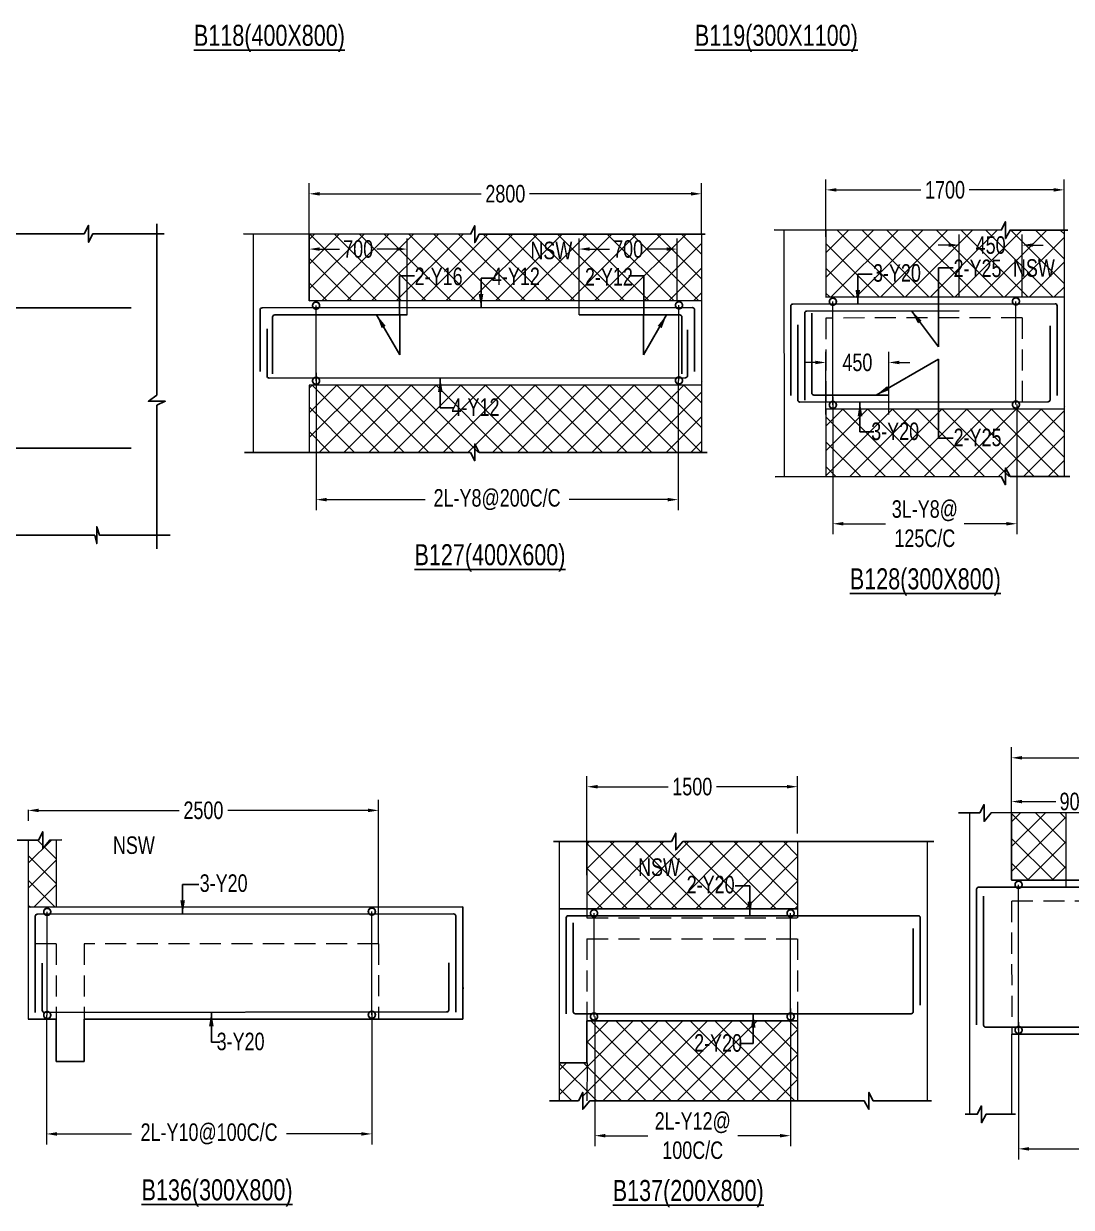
# Model space of a CAD drawing. Header units: millimetres. Extents: x -9667 to 132562, y -132456 to -91255.
# Drawn here: x 92890 to 100364, y -112804 to -104360 of the extents above; entities that cross this region are included whole.
import ezdxf

# ---------------------------------------------------------------- set-up
doc = ezdxf.new("R2010")
doc.units = ezdxf.units.MM
doc.header["$LTSCALE"] = 100
doc.header["$MEASUREMENT"] = 0
doc.linetypes.add('CONTINU', pattern=[0])
doc.linetypes.add('HIDDEN', pattern=[0.375, 0.25, -0.125])
doc.layers.get('Defpoints').update_dxf_attribs({"color": 1, "lineweight": 0})
for name, color, linetype in [('-S-BMNO', 1, 'Continuous'), ('-S-MISC', 8, 'Continuous'), ('-STR-BEAM', 7, 'CONTINU'), ('-STR-REINF', 3, 'Continuous')]:
    doc.layers.add(name, color=color, linetype=linetype)
for name, color, linetype, lineweight in [('-S-STIRRUPS DIM', 6, 'Continuous', 9), ('-S-STIRUP', 11, 'Continuous', 9), ('-S-TEXT', 6, 'Continuous', 0), ('-STR-COLUMN', 5, 'HIDDEN', 13), ('S-COL HATCH', 9, 'Continuous', 0), ('SLAB LINE', 254, 'HIDDEN', 20)]:
    doc.layers.add(name, color=color, linetype=linetype, lineweight=lineweight)
doc.styles.add('BEAM-LS', font='romans.shx', dxfattribs={"width": 0.8})
doc.styles.add('SOBHA', font='swisscl.ttf', dxfattribs={"width": 0.9})
doc.styles.add('sobha.sed', font='swisscl.ttf')
doc.dimstyles.new('S-50', dxfattribs={"dimscale": 50, "dimtxt": 2.5, "dimasz": 2, "dimexe": 0.5, "dimexo": 0.25, "dimgap": 0.25, "dimtad": 0, "dimdec": 0, "dimrnd": 0.0005, "dimzin": 0, "dimdsep": 46, "dimtxsty": 'sobha.sed', "dimblk": 'OBLIQUE', "dimcen": 0.09, "dimclrd": 8, "dimclre": 8, "dimclrt": 6, "dimadec": 0, "dimazin": 0, "dimtfac": 1, "dimtdec": 0, "dimtofl": 0, "dimtmove": 2, "dimatfit": 3, "dimfxl": 0.18, "dimtolj": 1, "dimtzin": 0, "dimlwd": -1, "dimlwe": -1, "dimarcsym": 0})
doc.dimstyles.new('S-DIM50', dxfattribs={"dimscale": 50, "dimtxt": 2.5, "dimasz": 1.5, "dimexe": 1.5, "dimexo": 1, "dimgap": 0.5, "dimtad": 0, "dimdec": 0, "dimzin": 0, "dimdsep": 46, "dimtxsty": 'SOBHA', "dimcen": 0.09, "dimclrd": 256, "dimclre": 256, "dimclrt": 6, "dimadec": 5, "dimazin": 0, "dimtfac": 1, "dimtdec": 0, "dimtofl": 0, "dimtmove": 0, "dimatfit": 3, "dimfxl": 0.18, "dimtolj": 1, "dimtzin": 0, "dimlwd": -1, "dimlwe": -1, "dimarcsym": 0})
doc.dimstyles.new('STIRUP', dxfattribs={"dimscale": 50, "dimtxt": 2.5, "dimasz": 2.2, "dimexe": 0, "dimexo": 0, "dimgap": 0.5, "dimtad": 0, "dimdec": 0, "dimzin": 0, "dimdsep": 46, "dimtxsty": 'BEAM-LS', "dimblk": 'DOTSMALL', "dimcen": 0.09, "dimclrd": 256, "dimclre": 256, "dimclrt": 256, "dimadec": 5, "dimazin": 0, "dimtfac": 1, "dimtdec": 0, "dimtofl": 0, "dimtmove": 0, "dimatfit": 3, "dimldrblk": 'DOTSMALL', "dimfxl": 0, "dimfxlon": 1, "dimtolj": 1, "dimtzin": 0, "dimlwd": -1, "dimlwe": -1, "dimarcsym": 0})
pattern_1 = [(45, (390714.09, 123841.92), (-88.388348, 88.388348), []), (135, (390714.09, 123841.92), (-88.388348, -88.388348), [])]

# ---------------------------------------------------------------- blocks, each defined once
blk = doc.blocks.new('*D465')
at = {"layer": '-S-STIRRUPS DIM', "color": 251, "transparency": 16777216}
for p, q in [((93051.4, -111432.8), (93051.4, -112355.5)), ((95373.6, -111419), (95373.6, -112355.5)), ((93126.4, -112280.5), (93659.3, -112280.5)), ((95298.6, -112280.5), (94765.7, -112280.5))]:
    blk.add_line(p, q, dxfattribs=at)
for points in [[(93126.4, -112268), (93126.4, -112293), (93051.4, -112280.5)], [(95298.6, -112268), (95298.6, -112293), (95373.6, -112280.5)]]:
    blk.add_solid(points, dxfattribs=at)
at = {"layer": 'Defpoints', "color": 0, "transparency": 16777216}
for p in [(93051.4, -111432.8, 178586.6), (95373.6, -111419, 0), (95373.6, -112280.5)]:
    blk.add_point(p, dxfattribs=at)
at = {"layer": '-S-STIRRUPS DIM', "color": 6, "transparency": 16777216, "insert": (94212.5, -112280.5), "char_height": 125, "attachment_point": 5, "style": 'sobha.sed'}
blk.add_mtext('\\A1;2L-Y10@100C/C', dxfattribs=at)
blk = doc.blocks.new('*D468')
at = {"layer": '-S-STIRRUPS DIM', "color": 251, "transparency": 16777216}
for p, q in [((95422, -110923.4), (95422, -109897.6)), ((92922.1, -109968.4), (92922.1, -110047.6)), ((92997.1, -109972.6), (93998.7, -109972.6)), ((95347, -109972.6), (94345.3, -109972.6))]:
    blk.add_line(p, q, dxfattribs=at)
for points in [[(92997.1, -109960.1), (92997.1, -109985.1), (92922.1, -109972.6)], [(95347, -109960.1), (95347, -109985.1), (95422, -109972.6)]]:
    blk.add_solid(points, dxfattribs=at)
at = {"layer": 'Defpoints', "color": 0, "transparency": 16777216}
for p in [(92922.1, -109968.4, 0), (95422, -109972.6), (95422, -110923.4, 0)]:
    blk.add_point(p, dxfattribs=at)
at = {"layer": '-S-STIRRUPS DIM', "color": 6, "transparency": 16777216, "insert": (94172, -109972.6), "char_height": 125, "attachment_point": 5, "style": 'sobha.sed'}
blk.add_mtext('\\A1;2500', dxfattribs=at)
blk = doc.blocks.new('_Oblique')
at = {"color": 0, "linetype": 'ByBlock', "lineweight": -2}
blk.add_line((-0.5, -0.5), (0.5, 0.5), dxfattribs=at)
blk = doc.blocks.new('_DotSmall')
at = {"color": 0, "linetype": 'ByBlock', "const_width": 0.5}
blk.add_lwpolyline([(-0.0625, 0, 1), (0.0625, 0, 1)], format="xyb", close=True, dxfattribs=at)
blk = doc.blocks.new('*D466')
at = {"layer": '-S-STIRUP', "ltscale": 100, "transparency": 16777216}
blk.add_line((93057.7, -111432.8), (93057.7, -110696.1), dxfattribs=at)
at = {"layer": 'Defpoints', "color": 0, "linetype": 'CONTINU', "ltscale": 100, "transparency": 16777216}
for p in [(93057.7, -110696.1), (93057.7, -110696.1), (93057.7, -111432.8)]:
    blk.add_point(p, dxfattribs=at)
at = {"layer": '-S-STIRUP', "linetype": 'CONTINU', "ltscale": 100, "transparency": 16777216, "xscale": 100, "yscale": 100, "zscale": 100}
for p, rotation in [((93057.7, -110696.1), 90), ((93057.7, -111432.8), 270)]:
    blk.add_blockref('_DotSmall', p, dxfattribs=dict(at, rotation=rotation))
blk = doc.blocks.new('*D467')
at = {"layer": '-S-STIRUP', "ltscale": 100, "transparency": 16777216}
blk.add_line((95373.6, -111430.7), (95373.6, -110694), dxfattribs=at)
at = {"layer": 'Defpoints', "color": 0, "linetype": 'CONTINU', "ltscale": 100, "transparency": 16777216}
for p in [(95373.6, -110694), (95373.6, -110694), (95373.6, -111430.7)]:
    blk.add_point(p, dxfattribs=at)
at = {"layer": '-S-STIRUP', "linetype": 'CONTINU', "ltscale": 100, "transparency": 16777216, "xscale": 100, "yscale": 100, "zscale": 100}
for p, rotation in [((95373.6, -110694), 90), ((95373.6, -111430.7), 270)]:
    blk.add_blockref('_DotSmall', p, dxfattribs=dict(at, rotation=rotation))
blk = doc.blocks.new('*D469')
at = {"layer": '-S-STIRRUPS DIM', "color": 251, "transparency": 16777216}
for p, q in [((96908.6, -110434.1), (96908.6, -109728.5)), ((98411, -110136.6), (98411, -109728.5)), ((96983.6, -109803.5), (97487.9, -109803.5)), ((98336, -109803.5), (97831.7, -109803.5))]:
    blk.add_line(p, q, dxfattribs=at)
for points in [[(96983.6, -109791), (96983.6, -109816), (96908.6, -109803.5)], [(98336, -109791), (98336, -109816), (98411, -109803.5)]]:
    blk.add_solid(points, dxfattribs=at)
at = {"layer": 'Defpoints', "color": 0, "transparency": 16777216}
for p in [(96908.6, -109803.5), (98411, -110136.6, 0), (96908.6, -110434.1, 0)]:
    blk.add_point(p, dxfattribs=at)
at = {"layer": '-S-STIRRUPS DIM', "color": 6, "transparency": 16777216, "insert": (97659.8, -109803.5), "char_height": 125, "attachment_point": 5, "style": 'sobha.sed'}
blk.add_mtext('\\A1;1500', dxfattribs=at)
blk = doc.blocks.new('*D470')
at = {"layer": '-S-STIRRUPS DIM', "color": 251, "transparency": 16777216}
for p, q in [((96964.9, -111443.3), (96964.9, -112368.1)), ((98361.2, -111386.4), (98361.2, -112368.1)), ((97039.9, -112293.1), (97342.4, -112293.1)), ((98286.2, -112293.1), (97983.6, -112293.1))]:
    blk.add_line(p, q, dxfattribs=at)
for points in [[(97039.9, -112280.6), (97039.9, -112305.6), (96964.9, -112293.1)], [(98286.2, -112280.6), (98286.2, -112305.6), (98361.2, -112293.1)]]:
    blk.add_solid(points, dxfattribs=at)
at = {"layer": 'Defpoints', "color": 0, "transparency": 16777216}
for p in [(96964.9, -111443.3, 0), (98361.2, -111386.4, 178586.6), (96964.9, -112293.1)]:
    blk.add_point(p, dxfattribs=at)
at = {"layer": '-S-STIRRUPS DIM', "color": 6, "transparency": 16777216, "insert": (97663, -112293.1), "char_height": 125, "attachment_point": 5, "style": 'sobha.sed'}
blk.add_mtext('\\A1;2L-Y12@\\P100C/C', dxfattribs=at)
blk = doc.blocks.new('*D471')
at = {"layer": '-S-STIRUP', "ltscale": 100, "transparency": 16777216}
blk.add_line((98361.2, -111443.3), (98361.2, -110706.6), dxfattribs=at)
at = {"layer": 'Defpoints', "color": 0, "linetype": 'CONTINU', "ltscale": 100, "transparency": 16777216}
for p in [(98361.2, -110706.6), (98361.2, -110706.6), (98361.2, -111443.3)]:
    blk.add_point(p, dxfattribs=at)
at = {"layer": '-S-STIRUP', "linetype": 'CONTINU', "ltscale": 100, "transparency": 16777216, "xscale": 100, "yscale": 100, "zscale": 100}
for p, rotation in [((98361.2, -110706.6), 90), ((98361.2, -111443.3), 270)]:
    blk.add_blockref('_DotSmall', p, dxfattribs=dict(at, rotation=rotation))
blk = doc.blocks.new('*D472')
at = {"layer": '-S-STIRUP', "ltscale": 100, "transparency": 16777216}
blk.add_line((96958.6, -111443.3), (96958.6, -110706.6), dxfattribs=at)
at = {"layer": 'Defpoints', "color": 0, "linetype": 'CONTINU', "ltscale": 100, "transparency": 16777216}
for p in [(96958.6, -110706.6), (96958.6, -110706.6), (96958.6, -111443.3)]:
    blk.add_point(p, dxfattribs=at)
at = {"layer": '-S-STIRUP', "linetype": 'CONTINU', "ltscale": 100, "transparency": 16777216, "xscale": 100, "yscale": 100, "zscale": 100}
for p, rotation in [((96958.6, -110706.6), 90), ((96958.6, -111443.3), 270)]:
    blk.add_blockref('_DotSmall', p, dxfattribs=dict(at, rotation=rotation))
blk = doc.blocks.new('*D473')
at = {"layer": '-S-STIRRUPS DIM', "color": 251, "transparency": 16777216}
for p, q in [((99987.8, -111482.4), (99987.8, -112462)), ((103189.6, -111525.5), (103189.6, -112462)), ((100062.8, -112387), (101035.6, -112387)), ((103114.6, -112387), (102141.9, -112387))]:
    blk.add_line(p, q, dxfattribs=at)
for points in [[(100062.8, -112374.5), (100062.8, -112399.5), (99987.8, -112387)], [(103114.6, -112374.5), (103114.6, -112399.5), (103189.6, -112387)]]:
    blk.add_solid(points, dxfattribs=at)
at = {"layer": 'Defpoints', "color": 0, "transparency": 16777216}
for p in [(99987.8, -111482.4, 178586.6), (103189.6, -111525.5, 0), (103189.6, -112387)]:
    blk.add_point(p, dxfattribs=at)
at = {"layer": '-S-STIRRUPS DIM', "color": 6, "transparency": 16777216, "insert": (101588.7, -112387), "char_height": 125, "attachment_point": 5, "style": 'sobha.sed'}
blk.add_mtext('\\A1;2L-Y12@100C/C', dxfattribs=at)
blk = doc.blocks.new('*D476')
at = {"layer": '-S-STIRRUPS DIM', "color": 251, "transparency": 16777216}
for p, q in [((99938, -109932.6), (99938, -109522.4)), ((100013, -109597.4), (101415.4, -109597.4)), ((103164.6, -109597.4), (101762.2, -109597.4)), ((103239.6, -109841), (103239.6, -109522.4))]:
    blk.add_line(p, q, dxfattribs=at)
for points in [[(100013, -109584.9), (100013, -109609.9), (99938, -109597.4)], [(103164.6, -109584.9), (103164.6, -109609.9), (103239.6, -109597.4)]]:
    blk.add_solid(points, dxfattribs=at)
at = {"layer": 'Defpoints', "color": 0, "transparency": 16777216}
for p in [(103239.6, -109597.4), (103239.6, -109841, 0), (99938, -109932.6, 0)]:
    blk.add_point(p, dxfattribs=at)
at = {"layer": '-S-STIRRUPS DIM', "color": 6, "transparency": 16777216, "insert": (101588.8, -109597.4), "char_height": 125, "attachment_point": 5, "style": 'sobha.sed'}
blk.add_mtext('\\A1;3300', dxfattribs=at)
blk = doc.blocks.new('*D474')
at = {"layer": '-S-STIRUP', "ltscale": 100, "transparency": 16777216}
blk.add_line((99987.8, -111539.3), (99987.8, -110502.6), dxfattribs=at)
at = {"layer": 'Defpoints', "color": 0, "linetype": 'CONTINU', "ltscale": 100, "transparency": 16777216}
for p in [(99987.8, -110502.6), (99987.8, -110502.6), (99987.8, -111539.3)]:
    blk.add_point(p, dxfattribs=at)
at = {"layer": '-S-STIRUP', "linetype": 'CONTINU', "ltscale": 100, "transparency": 16777216, "xscale": 100, "yscale": 100, "zscale": 100}
for p, rotation in [((99987.8, -110502.6), 90), ((99987.8, -111539.3), 270)]:
    blk.add_blockref('_DotSmall', p, dxfattribs=dict(at, rotation=rotation))
blk = doc.blocks.new('*D653')
at = {"layer": '-S-STIRRUPS DIM', "color": 251, "transparency": 16777216}
for p, q in [((98662.8, -107023.1), (98662.8, -108002.7)), ((99975.2, -107077.9), (99975.2, -108002.7)), ((98737.8, -107927.7), (99037.4, -107927.7)), ((99900.2, -107927.7), (99600.6, -107927.7))]:
    blk.add_line(p, q, dxfattribs=at)
for points in [[(98737.8, -107915.2), (98737.8, -107940.2), (98662.8, -107927.7)], [(99900.2, -107915.2), (99900.2, -107940.2), (99975.2, -107927.7)]]:
    blk.add_solid(points, dxfattribs=at)
at = {"layer": 'Defpoints', "color": 0, "transparency": 16777216}
for p in [(98662.8, -107023.1, 178586.6), (99975.2, -107077.9, 0), (99975.2, -107927.7)]:
    blk.add_point(p, dxfattribs=at)
at = {"layer": '-S-STIRRUPS DIM', "color": 6, "transparency": 16777216, "insert": (99319, -107927.7), "char_height": 125, "attachment_point": 5, "style": 'sobha.sed'}
blk.add_mtext('\\A1;3L-Y8@\\P125C/C', dxfattribs=at)
blk = doc.blocks.new('*D656')
at = {"layer": '-S-STIRRUPS DIM', "color": 251, "transparency": 16777216}
for p, q in [((98613, -105881.3), (98613, -105471.1)), ((100313, -105833), (100313, -105471.1)), ((98688, -105546.1), (99291.1, -105546.1)), ((100238, -105546.1), (99634.9, -105546.1))]:
    blk.add_line(p, q, dxfattribs=at)
for points in [[(98688, -105533.6), (98688, -105558.6), (98613, -105546.1)], [(100238, -105533.6), (100238, -105558.6), (100313, -105546.1)]]:
    blk.add_solid(points, dxfattribs=at)
at = {"layer": 'Defpoints', "color": 0, "transparency": 16777216}
for p in [(100313, -105546.1), (98613, -105881.3, 0), (100313, -105833, 0)]:
    blk.add_point(p, dxfattribs=at)
at = {"layer": '-S-STIRRUPS DIM', "color": 6, "transparency": 16777216, "insert": (99463, -105546.1), "char_height": 125, "attachment_point": 5, "style": 'sobha.sed'}
blk.add_mtext('\\A1;1700', dxfattribs=at)
blk = doc.blocks.new('*D654')
at = {"layer": '-S-STIRUP', "ltscale": 100, "transparency": 16777216}
blk.add_line((98662.8, -107080), (98662.8, -106343.3), dxfattribs=at)
at = {"layer": 'Defpoints', "color": 0, "linetype": 'CONTINU', "ltscale": 100, "transparency": 16777216}
for p in [(98662.8, -106343.3), (98662.8, -106343.3), (98662.8, -107080)]:
    blk.add_point(p, dxfattribs=at)
at = {"layer": '-S-STIRUP', "linetype": 'CONTINU', "ltscale": 100, "transparency": 16777216, "xscale": 100, "yscale": 100, "zscale": 100}
for p, rotation in [((98662.8, -106343.3), 90), ((98662.8, -107080), 270)]:
    blk.add_blockref('_DotSmall', p, dxfattribs=dict(at, rotation=rotation))
blk = doc.blocks.new('*D655')
at = {"layer": '-S-STIRUP', "ltscale": 100, "transparency": 16777216}
blk.add_line((99968.9, -107077.9), (99968.9, -106341.2), dxfattribs=at)
at = {"layer": 'Defpoints', "color": 0, "linetype": 'CONTINU', "ltscale": 100, "transparency": 16777216}
for p in [(99968.9, -106341.2), (99968.9, -106341.2), (99968.9, -107077.9)]:
    blk.add_point(p, dxfattribs=at)
at = {"layer": '-S-STIRUP', "linetype": 'CONTINU', "ltscale": 100, "transparency": 16777216, "xscale": 100, "yscale": 100, "zscale": 100}
for p, rotation in [((99968.9, -106341.2), 90), ((99968.9, -107077.9), 270)]:
    blk.add_blockref('_DotSmall', p, dxfattribs=dict(at, rotation=rotation))
blk = doc.blocks.new('*D652')
at = {"layer": '-S-STIRRUPS DIM', "color": 251, "transparency": 16777216}
for p, q in [((98612.7, -107147.3), (98612.7, -106702.3)), ((99062.7, -107147.3), (99062.7, -106702.3)), ((98537.7, -106777.3), (98462.7, -106777.3)), ((99137.7, -106777.3), (99212.7, -106777.3))]:
    blk.add_line(p, q, dxfattribs=at)
for points in [[(98537.7, -106764.8), (98537.7, -106789.8), (98612.7, -106777.3)], [(99137.7, -106764.8), (99137.7, -106789.8), (99062.7, -106777.3)]]:
    blk.add_solid(points, dxfattribs=at)
at = {"layer": 'Defpoints', "color": 0, "transparency": 16777216}
for p in [(99062.7, -106777.3), (98612.7, -107147.3, 0), (99062.7, -107147.3, 0)]:
    blk.add_point(p, dxfattribs=at)
at = {"layer": '-S-STIRRUPS DIM', "color": 6, "transparency": 16777216, "insert": (98837.7, -106777.3), "char_height": 125, "attachment_point": 5, "style": 'sobha.sed'}
blk.add_mtext('\\A1;450', dxfattribs=at)
blk = doc.blocks.new('*D667')
at = {"layer": '-S-STIRRUPS DIM', "color": 251, "transparency": 16777216}
for p, q in [((99938, -110467.5), (99938, -109834.7)), ((100836.6, -110568), (100836.6, -109834.7)), ((100013, -109909.7), (100252.9, -109909.7)), ((100761.6, -109909.7), (100521.7, -109909.7))]:
    blk.add_line(p, q, dxfattribs=at)
for points in [[(100013, -109897.2), (100013, -109922.2), (99938, -109909.7)], [(100761.6, -109897.2), (100761.6, -109922.2), (100836.6, -109909.7)]]:
    blk.add_solid(points, dxfattribs=at)
at = {"layer": 'Defpoints', "color": 0, "transparency": 16777216}
for p in [(99938, -109909.7), (99938, -110467.5, 0), (100836.6, -110568, 0)]:
    blk.add_point(p, dxfattribs=at)
at = {"layer": '-S-STIRRUPS DIM', "color": 6, "transparency": 16777216, "insert": (100387.3, -109909.7), "char_height": 125, "attachment_point": 5, "style": 'sobha.sed'}
blk.add_mtext('\\A1;900', dxfattribs=at)
blk = doc.blocks.new('*D717')
at = {"layer": '-S-STIRRUPS DIM', "color": 251, "transparency": 16777216}
for p, q in [((94975.8, -106851.1), (94975.8, -107830.7)), ((97558.7, -106906.1), (97558.7, -107830.7)), ((95050.8, -107755.7), (95753.2, -107755.7)), ((97483.7, -107755.7), (96781.3, -107755.7))]:
    blk.add_line(p, q, dxfattribs=at)
for points in [[(95050.8, -107743.2), (95050.8, -107768.2), (94975.8, -107755.7)], [(97483.7, -107743.2), (97483.7, -107768.2), (97558.7, -107755.7)]]:
    blk.add_solid(points, dxfattribs=at)
at = {"layer": 'Defpoints', "color": 0, "transparency": 16777216}
for p in [(94975.8, -106851.1, 178586.6), (97558.7, -106906.1, 0), (97558.7, -107755.7)]:
    blk.add_point(p, dxfattribs=at)
at = {"layer": '-S-STIRRUPS DIM', "color": 6, "transparency": 16777216, "insert": (96267.3, -107755.7), "char_height": 125, "attachment_point": 5, "style": 'sobha.sed'}
blk.add_mtext('\\A1;2L-Y8@200C/C', dxfattribs=at)
blk = doc.blocks.new('*D720')
at = {"layer": '-S-STIRRUPS DIM', "color": 251, "transparency": 16777216}
for p, q in [((94926, -105909.3), (94926, -105499.1)), ((97726, -105861), (97726, -105499.1)), ((95001, -105574.1), (96152.7, -105574.1)), ((97651, -105574.1), (96499.3, -105574.1))]:
    blk.add_line(p, q, dxfattribs=at)
for points in [[(95001, -105561.6), (95001, -105586.6), (94926, -105574.1)], [(97651, -105561.6), (97651, -105586.6), (97726, -105574.1)]]:
    blk.add_solid(points, dxfattribs=at)
at = {"layer": 'Defpoints', "color": 0, "transparency": 16777216}
for p in [(97726, -105574.1), (97726, -105861, 0), (94926, -105909.3, 0)]:
    blk.add_point(p, dxfattribs=at)
at = {"layer": '-S-STIRRUPS DIM', "color": 6, "transparency": 16777216, "insert": (96326, -105574.1), "char_height": 125, "attachment_point": 5, "style": 'sobha.sed'}
blk.add_mtext('\\A1;2800', dxfattribs=at)
blk = doc.blocks.new('*D718')
at = {"layer": '-S-STIRUP', "ltscale": 100, "transparency": 16777216}
blk.add_line((94975.8, -106908), (94975.8, -106371.3), dxfattribs=at)
at = {"layer": 'Defpoints', "color": 0, "linetype": 'CONTINU', "ltscale": 100, "transparency": 16777216}
for p in [(94975.8, -106371.3), (94975.8, -106371.3), (94975.8, -106908)]:
    blk.add_point(p, dxfattribs=at)
at = {"layer": '-S-STIRUP', "linetype": 'CONTINU', "ltscale": 100, "transparency": 16777216, "xscale": 100, "yscale": 100, "zscale": 100}
for p, rotation in [((94975.8, -106371.3), 90), ((94975.8, -106908), 270)]:
    blk.add_blockref('_DotSmall', p, dxfattribs=dict(at, rotation=rotation))
blk = doc.blocks.new('*D719')
at = {"layer": '-S-STIRUP', "ltscale": 100, "transparency": 16777216}
blk.add_line((97564.9, -106905.9), (97564.9, -106369.2), dxfattribs=at)
at = {"layer": 'Defpoints', "color": 0, "linetype": 'CONTINU', "ltscale": 100, "transparency": 16777216}
for p in [(97564.9, -106369.2), (97564.9, -106369.2), (97564.9, -106905.9)]:
    blk.add_point(p, dxfattribs=at)
at = {"layer": '-S-STIRUP', "linetype": 'CONTINU', "ltscale": 100, "transparency": 16777216, "xscale": 100, "yscale": 100, "zscale": 100}
for p, rotation in [((97564.9, -106369.2), 90), ((97564.9, -106905.9), 270)]:
    blk.add_blockref('_DotSmall', p, dxfattribs=dict(at, rotation=rotation))
blk = doc.blocks.new('*D721')
at = {"layer": '-S-STIRRUPS DIM', "color": 251, "transparency": 16777216}
for p, q in [((94926, -106338.3), (94926, -105893.3)), ((95626.1, -106437.4), (95626.1, -105893.3)), ((95001, -105968.3), (95142.2, -105968.3)), ((95551.1, -105968.3), (95409.9, -105968.3))]:
    blk.add_line(p, q, dxfattribs=at)
for points in [[(95001, -105955.8), (95001, -105980.8), (94926, -105968.3)], [(95551.1, -105955.8), (95551.1, -105980.8), (95626.1, -105968.3)]]:
    blk.add_solid(points, dxfattribs=at)
at = {"layer": 'Defpoints', "color": 0, "transparency": 16777216}
for p in [(95626.1, -105968.3), (94926, -106338.3, 0), (95626.1, -106437.4, 0)]:
    blk.add_point(p, dxfattribs=at)
at = {"layer": '-S-STIRRUPS DIM', "color": 6, "transparency": 16777216, "insert": (95276.1, -105968.3), "char_height": 125, "attachment_point": 5, "style": 'sobha.sed'}
blk.add_mtext('\\A1;700', dxfattribs=at)
blk = doc.blocks.new('*D722')
at = {"layer": '-S-STIRRUPS DIM', "color": 251, "transparency": 16777216}
for p, q in [((96851.9, -106437.4), (96851.9, -105893.3)), ((97552, -106338.3), (97552, -105893.3)), ((96926.9, -105968.3), (97068.1, -105968.3)), ((97477, -105968.3), (97335.8, -105968.3))]:
    blk.add_line(p, q, dxfattribs=at)
for points in [[(96926.9, -105955.8), (96926.9, -105980.8), (96851.9, -105968.3)], [(97477, -105955.8), (97477, -105980.8), (97552, -105968.3)]]:
    blk.add_solid(points, dxfattribs=at)
at = {"layer": 'Defpoints', "color": 0, "transparency": 16777216}
for p in [(96851.9, -105968.3), (97552, -106338.3, 0), (96851.9, -106437.4, 0)]:
    blk.add_point(p, dxfattribs=at)
at = {"layer": '-S-STIRRUPS DIM', "color": 6, "transparency": 16777216, "insert": (97201.9, -105968.3), "char_height": 125, "attachment_point": 5, "style": 'sobha.sed'}
blk.add_mtext('\\A1;700', dxfattribs=at)
blk = doc.blocks.new('*D723')
at = {"layer": '-S-STIRRUPS DIM', "color": 251, "transparency": 16777216}
for p, q in [((99563.5, -106310.3), (99563.5, -105865.3)), ((100013.5, -106310.3), (100013.5, -105865.3)), ((99488.5, -105940.3), (99413.5, -105940.3)), ((100088.5, -105940.3), (100163.5, -105940.3))]:
    blk.add_line(p, q, dxfattribs=at)
for points in [[(99488.5, -105927.8), (99488.5, -105952.8), (99563.5, -105940.3)], [(100088.5, -105927.8), (100088.5, -105952.8), (100013.5, -105940.3)]]:
    blk.add_solid(points, dxfattribs=at)
at = {"layer": 'Defpoints', "color": 0, "transparency": 16777216}
for p in [(99563.5, -105940.3), (99563.5, -106310.3, 0), (100013.5, -106310.3, 0)]:
    blk.add_point(p, dxfattribs=at)
at = {"layer": '-S-STIRRUPS DIM', "color": 6, "transparency": 16777216, "insert": (99788.5, -105940.3), "char_height": 125, "attachment_point": 5, "style": 'sobha.sed'}
blk.add_mtext('\\A1;450', dxfattribs=at)

msp = doc.modelspace()

# ---------------------------------------------------------------- hatches: boundary and pattern name
at = {"layer": 'S-COL HATCH'}
h = msp.add_hatch(dxfattribs=at)
h.set_pattern_fill('ANSI37', color=252, scale=1000)
h.set_pattern_definition([(45, (276850.76, 188.24), (-88.38835, 88.38835), []), (135, (276850.76, 188.24), (-88.38835, -88.38835), [])])
h.paths.add_polyline_path([(97726, -106938.3), (94926, -106938.3), (94926, -107418.3), (97726, -107418.3)])
h.paths.add_polyline_path([(94926, -106338.3), (97725.9, -106338.3), (97725.9, -105861), (94926, -105861)])
h = msp.add_hatch(dxfattribs=at)
h.set_pattern_fill('ANSI37', color=252, scale=1000)
h.set_pattern_definition([(45, (280637.46, 16.24), (-88.38835, 88.38835), []), (135, (280637.46, 16.24), (-88.38835, -88.38835), [])])
h.paths.add_polyline_path([(100313, -107110.3), (98613.3, -107111), (98613.3, -107591), (100313, -107590.3)])
h.paths.add_polyline_path([(98612.8, -106309), (100312.7, -106309.2), (100313.2, -105832.6), (98613.2, -105832.5)])
h = msp.add_hatch(dxfattribs=at)
h.set_pattern_fill('ANSI37', color=252, scale=1000)
h.set_pattern_definition([(45, (295393.52, 2846.99), (-88.38835, 88.38835), []), (135, (295393.52, 2846.99), (-88.38835, -88.38835), [])])
h.paths.add_polyline_path([(99938.1, -110468.6), (100328.1, -110468.6), (100328, -109989.7), (99937.9, -109989.7)])
h.paths.add_polyline_path([(100533.1, -110438.8), (101827.2, -110498.9), (100533.5, -110438.8)])
h = msp.add_hatch(dxfattribs=at)
h.set_pattern_fill('ANSI37', color=252, scale=1000)
h.set_pattern_definition([(45, (353253.33, 7322.9), (-88.38835, 88.38835), []), (135, (353253.33, 7322.9), (-88.38835, -88.38835), [])])
h.paths.add_polyline_path([(92922.1, -110663.1), (93122, -110663.1), (93122, -110181.6), (92922.1, -110181.6)])
h = msp.add_hatch(dxfattribs=at)
h.set_pattern_fill('ANSI37', color=252, scale=1000)
h.set_pattern_definition(pattern_1)
h.paths.add_polyline_path([(98411, -110673.6), (96908.6, -110673.6), (96908.6, -110194.5), (98411, -110194.5)])
h = msp.add_hatch(dxfattribs=at)
h.set_pattern_fill('ANSI37', color=252, scale=1000)
h.set_pattern_definition(pattern_1)
h.paths.add_polyline_path([(96711, -111773.6), (96711, -112044.5), (96847, -112044.5), (96877.9, -111984.9), (96877.9, -112105), (96927.7, -112044.5), (97206.9, -112044.5), (98411, -112044.5), (98411, -111473.6), (96908.6, -111473.6), (96908.6, -111773.6)])
h.paths.add_polyline_path([(97621.4, -111765), (98054, -111765), (98054, -111501.4), (97621.4, -111501.4)], flags=24)

# ---------------------------------------------------------------- linework, layer by layer
at = {"layer": '-S-MISC', "linetype": 'ByBlock', "ltscale": 1000, "elevation": 0}
for points in [[(93840.2, -108106.3), (93840.2, -107082.5), (93899.9, -107054.1), (93779.7, -107054.1), (93840.2, -107009.9), (93840.2, -105788.3)], [(98244.5, -105831.2), (99863.2, -105833), (99894.1, -105773.4), (99894.1, -105893.5), (99926.9, -105833), (100339.7, -105833)], [(92823, -105859.2), (93321.7, -105859.2), (93352.6, -105799.6), (93352.6, -105919.7), (93383.4, -105859.2), (93891, -105859.2)], [(94457.8, -105859.2), (96076.5, -105861), (96107.4, -105801.4), (96107.4, -105921.5), (96140.2, -105861), (97752.8, -105861)], [(94464.8, -107420.1), (96076.5, -107418.3), (96107.4, -107478), (96107.4, -107357.8), (96140.2, -107418.3), (97766.8, -107418.3)], [(98251.5, -107592.1), (99863.2, -107590.3), (99894.1, -107650), (99894.1, -107529.8), (99926.9, -107590.3), (100353.7, -107590.3)], [(93935.8, -108009.2), (93431, -108009.2), (93411.5, -107949.6), (93411.5, -108069.7), (93396.4, -108009.2), (92761.4, -108009.2)], [(99560.1, -109990.5), (99710.7, -109990.5), (99741.5, -109930.9), (99741.5, -110051), (99791.4, -109990.5), (103143.8, -109988.4)], [(92844.2, -110184), (92994.7, -110184), (93025.6, -110124.3), (93025.6, -110244.5), (93075.4, -110184), (93161.3, -110181.9)], [(96670.1, -110194.5), (97511.1, -110194.5), (97541.9, -110134.9), (97541.9, -110255), (97591.8, -110194.5), (99382.1, -110194.5)], [(96640.2, -112044.5), (96847, -112044.5), (96877.9, -111984.9), (96877.9, -112105), (96927.7, -112044.5), (97206.9, -112044.5)], [(99367, -112044.5), (98950.3, -112044.5), (98919.4, -111984.9), (98919.4, -112105), (98886.6, -112044.5), (96995.9, -112044.5)], [(99606.8, -112140.5), (99692.5, -112140.5), (99723.4, -112080.9), (99723.4, -112201), (99756.2, -112140.5), (99966.2, -112138.4)]]:
    msp.add_lwpolyline(points, dxfattribs=at)
at = {"layer": '-STR-BEAM'}
for p, q in [((97726, -106336.2, 0), (94926, -106338.3, 0)), ((100313, -106308.2, 0), (98613, -106310.3, 0)), ((97726.4, -106936.2, 0), (94926.4, -106938.3, 0)), ((100313.4, -107108.2, 0), (98613.4, -107110.3, 0)), ((103239.6, -110467.5, 0), (99938, -110469.6, 0)), ((96022, -110661), (92922.1, -110663.1)), ((96022, -110661), (96022, -111461)), ((96711, -110673.6, 0), (98411, -110673.6, 0)), ((93122, -111461), (92922.1, -111461)), ((93122, -111461), (93122.2, -111763)), ((96022, -111461), (93322, -111461)), ((93322, -111461), (93322, -111762.8)), ((96022.8, -111460.8), (95422, -111461.2)), ((96908.6, -111473.6, 0), (98411, -111473.6, 0)), ((96908.6, -111473.6, 0), (96908.6, -111773.6, 0)), ((103239.6, -111567.5, 0), (99938, -111569.6, 0)), ((93322, -111762.8), (93122, -111763)), ((96711, -111773.6, 0), (96908.6, -111773.6, 0))]:
    msp.add_line(p, q, dxfattribs=at)
at = {"layer": '-STR-COLUMN', "linetype": 'Continuous', "ltscale": 10}
for p, q in [((94526, -105859.2, 0), (94527.8, -107420.1, 0)), ((94926, -105859.2, 0), (94926, -106338.3, 0)), ((97726, -105856.9, 0), (97726, -107418.3, 0)), ((98312.7, -105831.2, 0), (98314.5, -107592.1, 0)), ((98613, -105831.2, 0), (98613, -106310.3, 0)), ((100313, -105828.9, 0), (100313, -107590.3, 0)), ((94926, -106938.3, 0), (94926.6, -107419.7, 0)), ((98613, -107110.3, 0), (98613.6, -107591.7, 0)), ((99638, -109990.5, 0), (99638, -112140.5, 0)), ((99938, -109990.5, 0), (99938, -110469.6, 0)), ((100328, -110519.1, 0), (100328, -109990, 0)), ((92922.1, -110184), (92922.1, -111461)), ((93122, -110184), (93122, -110662.8)), ((96711, -110194.5, 0), (96711, -112044.5, 0)), ((96908.6, -110194.5, 0), (96908.6, -110673.6, 0)), ((98411, -110194.5, 0), (98411, -110673.6, 0)), ((99335.8, -110194.5, 0), (99335.8, -112044.5, 0)), ((98411, -111473.6, 0), (98411, -112044.5, 0)), ((99938, -111569.6, 0), (99938, -112140.5, 0)), ((96908.7, -111773.6, 0), (96908.6, -112044.5, 0))]:
    msp.add_line(p, q, dxfattribs=at)
at = {"layer": '-STR-REINF', "ltscale": 10}
for p, q in [((91121.5, -106388.3, 0), (93657.2, -106388.3, 0)), ((97661, -106386, 0), (94591, -106388.3, 0)), ((98362.7, -106375.3, 0), (98362.7, -107012.8, 0)), ((100248, -106358, 0), (98377.7, -106360.3, 0)), ((100263, -106373, 0), (100263, -107012.8, 0)), ((94576, -106403.3, 0), (94576, -106840.8, 0)), ((94666, -106453.2, 0), (94666, -106858.3, 0)), ((95626, -106437.4, 0), (94681, -106438.2, 0)), ((96852, -106437.4, 0), (97571, -106438.2, 0)), ((97586, -106453.2, 0), (97586, -106858.3, 0)), ((97676, -106401, 0), (97676, -106840.8, 0)), ((98462.7, -106425.2, 0), (98462.7, -107045.3, 0)), ((99563.5, -106408.8, 0), (98477.7, -106410.2, 0)), ((98512.7, -106425.2, 0), (98512.7, -106995.2, 0)), ((94626, -106537.8, 0), (94626, -106873.3, 0)), ((97626, -106544.8, 0), (97626, -106871, 0)), ((98412.7, -106509.8, 0), (98412.7, -107045.3, 0)), ((100213, -106516.8, 0), (100213, -107043, 0)), ((94641, -106888.3, 0), (97611, -106886, 0)), ((97733.2, -106916, 0), (97732.7, -106916, 0)), ((98427.7, -107060.3, 0), (100198, -107058, 0)), ((98527.7, -107010.2, 0), (99062.7, -107009.5, 0)), ((100320.2, -107088, 0), (100319.7, -107088, 0)), ((93657.2, -107388.3, 0), (91160, -107388.3, 0)), ((103473, -110517.3, 0), (99703, -110519.6, 0)), ((99688, -110534.6, 0), (99688, -111502.3, 0)), ((99738, -110584.5, 0), (99738, -111504.6, 0)), ((92972, -110728.1), (92972, -111413.8)), ((95957, -110710.7, 0), (92987, -110713.1)), ((95972, -110725.7), (95972, -111411.4)), ((96761, -110738.6, 0), (96761, -111424.3, 0)), ((96776, -110723.6, 0), (99270.8, -110723.6, 0)), ((96811, -110773.6, 0), (96811, -111408.6, 0)), ((99285.8, -110738.6, 0), (99285.8, -111361.1, 0)), ((99235.8, -110816.1, 0), (99235.8, -111408.6, 0)), ((93022, -111063.1), (93022, -111398.1)), ((95922, -111060.7), (95922, -111395.7)), ((96029.2, -111240.7, 0), (96028.7, -111240.7, 0)), ((93037, -111413.1), (95907, -111410.7)), ((99220.8, -111423.6, 0), (96826, -111423.6, 0)), ((99753, -111519.6, 0), (103423, -111517.3, 0))]:
    msp.add_line(p, q, dxfattribs=at)
for centre, start, end in [((94591, -106403.3, 0), 90, 180), ((97661, -106401, 0), 0, 90), ((98377.7, -106375.3, 0), 90, 180), ((100248, -106373, 0), 0, 90), ((94681, -106453.2, 0), 90.07142, 180), ((97571, -106453.2, 0), 0, 89.92858), ((98477.7, -106425.2, 0), 90.07142, 180), ((94641, -106873.3, 0), 180, 270), ((97611, -106871, 0), 270, 0), ((98427.7, -107045.3, 0), 180, 270), ((98527.7, -106995.2, 0), 180, 270.07546), ((100198, -107043, 0), 270, 0), ((99703, -110534.6, 0), 90, 180), ((92987, -110728.1), 90, 180), ((95957, -110725.7), 0, 90), ((96776, -110738.6, 0), 90, 180), ((99270.8, -110738.6, 0), 0, 90), ((93037, -111398.1), 180, 270), ((95907, -111395.7), 270, 0), ((96826, -111408.6, 0), 180, 270), ((99220.8, -111408.6, 0), 270, 0), ((99753, -111504.6, 0), 180, 270)]:
    msp.add_arc(centre, 15, start, end, dxfattribs=at)
at = {"layer": 'SLAB LINE', "color": 8, "linetype": 'HIDDEN', "ltscale": 6}
for p, q in [((98613.2, -106460.3, 0), (98613, -107110.3, 0)), ((100013, -106458.6, 0), (98613.2, -106460.3, 0)), ((100013, -106458.6, 0), (100012.4, -107108.6, 0)), ((96908.6, -110673.6, 0), (96908.6, -110738.6, 0)), ((98411, -110673.6, 0), (98411, -110738.6, 0)), ((103239.8, -110617.5, 0), (99938.1, -110619.6, 0)), ((99938.1, -110619.6, 0), (99938.7, -111569.6, 0)), ((96908.6, -110738.6, 0), (98411, -110738.6, 0)), ((93121.4, -110925), (92922.2, -110925.1)), ((93121.4, -110925), (93121.9, -111461)), ((95422, -110923.4), (93321.4, -110924.8)), ((93321.4, -110924.8), (93321.8, -111461)), ((95420.8, -110923.4), (95422, -111463.5)), ((96908.6, -110888.6, 0), (98411, -110888.6, 0)), ((96908.6, -110888.6, 0), (96908.6, -111473.6, 0)), ((98411, -110888.6, 0), (98411, -111473.6, 0))]:
    msp.add_line(p, q, dxfattribs=at)

# ---------------------------------------------------------------- texts
at = {"layer": '-S-BMNO', "color": 4, "linetype": 'Continuous', "style": 'sobha.sed'}
for s, p in [('%%UB118(400X800)', (94104.4, -104518.4, 0)), ('%%UB119(300X1100)', (97678.4, -104518.4, 0)), ('%%UB127(400X600)', (95678, -108223.6, 0)), ('%%UB128(300X800)', (98784, -108395.6, 0)), ('%%UB136(300X800)', (93731, -112754.4, 0)), ('%%UB137(200X800)', (97092.3, -112758.9, 0))]:
    msp.add_text(s, height=150, dxfattribs=at).set_placement(p)
at = {"layer": '-S-TEXT', "color": 6, "style": 'sobha.sed'}
for p in [(96504.8, -106040.8, 0), (99947.5, -106165.8, 0), (93526.5, -110283.1, 0), (97273, -110440, 0)]:
    msp.add_text('NSW', height=125, dxfattribs=at).set_placement(p)
at = {"layer": '-S-TEXT', "color": 6, "char_height": 125, "style": 'sobha.sed'}
for s, insert, attachment_point in [('\\A1;2-Y25', (99866, -106043, 0), 3), ('\\A1;2-Y16', (96021.3, -106100.5, 0), 3), ('\\A1;4-Y12', (96230.7, -106100.5, 0), 1), ('\\A1;2-Y12', (96894.1, -106104, 0), 1), ('\\A1;3-Y20', (98949.1, -106076, 0), 1), ('\\A1;4-Y12', (95942.3, -107033.6, 0), 1), ('\\A1;3-Y20', (98936.3, -107205.6, 0), 1), ('\\A1;2-Y25', (99866, -107376.2, 0), 9), ('\\A1;3-Y20', (94145.3, -110428.8, 0), 1), ('\\A1;2-Y20', (97961.9, -110439.3, 0), 3), ('\\A1;3-Y20', (94266.4, -111558.4, 0), 1), ('\\A1;2-Y20', (98014.7, -111568.9, 0), 3)]:
    msp.add_mtext(s, dxfattribs=dict(at, insert=insert, attachment_point=attachment_point))

# ---------------------------------------------------------------- dimensions: what is measured, and where the dimension line sits
at = {"layer": '-S-STIRRUPS DIM'}
for base, p1, p2, picture, middle in [((97726, -105574.1, 0), (94926, -105909.3, 0), (97726, -105861, 0), '*D720', (96326, -105574.1, 0)), ((100313, -105546.1, 0), (98613, -105881.3, 0), (100313, -105833, 0), '*D656', (99463, -105546.1, 0)), ((95626.1, -105968.3, 0), (94926, -106338.3, 0), (95626.1, -106437.4, 0), '*D721', (95276.1, -105968.3, 0)), ((99062.7, -106777.3, 0), (98612.7, -107147.3, 0), (99062.7, -107147.3, 0), '*D652', (98837.7, -106777.3, 0)), ((103239.6, -109597.4, 0), (99938, -109932.6, 0), (103239.6, -109841, 0), '*D476', (101588.8, -109597.4, 0)), ((95422, -109972.6, 0), (92922.1, -109968.4), (95422, -110923.4), '*D468', (94172, -109972.6, 0))]:
    dim = msp.add_linear_dim(base=base, p1=p1, p2=p2, dimstyle='S-DIM50', override={"dimscale": 1, "dimtxt": 125, "dimasz": 75, "dimexe": 75, "dimexo": 0, "dimgap": 25, "dimrnd": 5, "dimtxsty": 'sobha.sed', "dimsah": 1, "dimcen": 4.5, "dimclrd": 251, "dimclre": 251, "dimfxl": 75}, dxfattribs=at)
    dim.commit()
    dim.dimension.update_dxf_attribs({"geometry": picture, "text_midpoint": middle})
for base, p1, p2, picture, middle in [((99563.5, -105940.3, 0), (100013.5, -106310.3, 0), (99563.5, -106310.3, 0), '*D723', (99788.5, -105940.3, 0)), ((96851.9, -105968.3, 0), (97552, -106338.3, 0), (96851.9, -106437.4, 0), '*D722', (97201.9, -105968.3, 0)), ((96908.6, -109803.5, 0), (98411, -110136.6, 0), (96908.6, -110434.1, 0), '*D469', (97659.8, -109803.5, 0)), ((99938, -109909.7, 0), (100836.6, -110568, 0), (99938, -110467.5, 0), '*D667', (100387.3, -109909.7, 0))]:
    dim = msp.add_linear_dim(base=base, p1=p1, p2=p2, angle=180, dimstyle='S-DIM50', override={"dimscale": 1, "dimtxt": 125, "dimasz": 75, "dimexe": 75, "dimexo": 0, "dimgap": 25, "dimrnd": 5, "dimtxsty": 'sobha.sed', "dimsah": 1, "dimcen": 4.5, "dimclrd": 251, "dimclre": 251, "dimfxl": 75}, dxfattribs=at)
    dim.commit()
    dim.dimension.update_dxf_attribs({"geometry": picture, "text_midpoint": middle})
for base, p1, p2, text, picture, middle in [((97558.7, -107755.7, 0), (94975.8, -106851.1, 178586.6), (97558.7, -106906.1, 0), '2L-Y8@200C/C', '*D717', (96267.3, -107755.7, 0)), ((99975.2, -107927.7, 0), (98662.8, -107023.1, 178586.6), (99975.2, -107077.9, 0), '3L-Y8@\\P125C/C', '*D653', (99319, -107927.7, 0)), ((95373.6, -112280.5, 0), (93051.4, -111432.8, 178586.6), (95373.6, -111419, 0), '2L-Y10@100C/C', '*D465', (94212.5, -112280.5, 0)), ((103189.6, -112387, 0), (99987.8, -111482.4, 178586.6), (103189.6, -111525.5, 0), '2L-Y12@100C/C', '*D473', (101588.7, -112387, 0))]:
    dim = msp.add_linear_dim(base=base, p1=p1, p2=p2, text=text, dimstyle='S-DIM50', override={"dimscale": 1, "dimtxt": 125, "dimasz": 75, "dimexe": 75, "dimexo": 0, "dimgap": 25, "dimtxsty": 'sobha.sed', "dimsah": 1, "dimcen": 4.5, "dimclrd": 251, "dimclre": 251, "dimfxl": 75}, dxfattribs=at)
    dim.commit()
    dim.dimension.update_dxf_attribs({"geometry": picture, "text_midpoint": middle})
dim = msp.add_linear_dim(base=(96964.9, -112293.1, 0), p1=(98361.2, -111386.4, 178586.6), p2=(96964.9, -111443.3, 0), angle=180, text='2L-Y12@\\P100C/C', dimstyle='S-DIM50', override={"dimscale": 1, "dimtxt": 125, "dimasz": 75, "dimexe": 75, "dimexo": 0, "dimgap": 25, "dimtxsty": 'sobha.sed', "dimsah": 1, "dimcen": 4.5, "dimclrd": 251, "dimclre": 251, "dimfxl": 75}, dxfattribs=at)
dim.commit()
dim.dimension.update_dxf_attribs({"geometry": '*D470', "text_midpoint": (97663, -112293.1, 0)})
at = {"layer": '-S-STIRUP', "linetype": 'CONTINU', "ltscale": 100}
for base, p1, p2, picture, middle in [((94975.8, -106371.3, 178586.6), (94975.8, -106908, 178586.6), (94975.8, -106371.3, 178586.6), '*D718', (94975.8, -106639.7, 178586.6)), ((97564.9, -106369.2, 0), (97564.9, -106905.9, 0), (97564.9, -106369.2, 0), '*D719', (97564.9, -106637.6, 0)), ((98662.8, -106343.3, 178586.6), (98662.8, -107080, 178586.6), (98662.8, -106343.3, 178586.6), '*D654', (98662.8, -106711.7, 178586.6)), ((99968.9, -106341.2, 0), (99968.9, -107077.9, 0), (99968.9, -106341.2, 0), '*D655', (99968.9, -106709.6, 0)), ((99987.8, -110502.6, 178586.6), (99987.8, -111539.3, 178586.6), (99987.8, -110502.6, 178586.6), '*D474', (99987.8, -111021, 178586.6)), ((93057.7, -110696.1, 178586.6), (93057.7, -111432.8, 178586.6), (93057.7, -110696.1, 178586.6), '*D466', (93057.7, -111064.5, 178586.6)), ((95373.6, -110694, 0), (95373.6, -111430.7, 0), (95373.6, -110694, 0), '*D467', (95373.6, -111062.4, 0)), ((96958.6, -110706.6, 0), (96958.6, -111443.3, 0), (96958.6, -110706.6, 0), '*D472', (96958.6, -111075, 0)), ((98361.2, -110706.6, 178586.6), (98361.2, -111443.3, 178586.6), (98361.2, -110706.6, 178586.6), '*D471', (98361.2, -111075, 178586.6))]:
    dim = msp.add_linear_dim(base=base, p1=p1, p2=p2, angle=90, text=' ', dimstyle='STIRUP', override={"dimasz": 2}, dxfattribs=at)
    dim.commit()
    dim.dimension.update_dxf_attribs({"geometry": picture, "text_midpoint": middle})

# ---------------------------------------------------------------- leaders
at = {"layer": '-S-MISC'}
for points in [[(99223, -106409.2, 0), (99417.2, -106666.3, 0), (99416.3, -106101.8, 0), (99521.8, -106101.8, 0)], [(95408, -106437.6, 0), (95572.5, -106723.8, 0), (95571.6, -106159.3, 0), (95677.1, -106159.3, 0)], [(97477, -106437.6, 0), (97312.5, -106723.8, 0), (97313.4, -106159.3, 0), (97207.9, -106159.3, 0)], [(98972, -107009.6, 0), (99417.2, -106752.8, 0), (99416.3, -107317.4, 0), (99521.8, -107317.4, 0)]]:
    msp.add_leader(points, dimstyle='S-50', dxfattribs=at)
at = {"layer": '-S-MISC', "annotation_type": 0, "has_hookline": 1, "hookline_direction": 1}
for points, text_width in [([(96152.7, -106388.3, 0), (96152.7, -106175.5, 0), (96256.1, -106175.5, 0)], 353), ([(98840.7, -106360.3, 0), (98840.7, -106147.5, 0), (98944.1, -106147.5, 0)], 353.8), ([(95862.2, -106888.3, 0), (95862.2, -107101.1, 0), (95961.3, -107101.1, 0)], 354.8), ([(98856.2, -107060.3, 0), (98856.2, -107273.1, 0), (98955.3, -107273.1, 0)], 353.8), ([(94023.8, -110713.1, 0), (94023.8, -110500.3, 0), (94140.3, -110500.3, 0)], 353.8)]:
    msp.add_leader(points, dimstyle='S-50', dxfattribs=dict(at, text_width=text_width))
at = {"layer": '-S-MISC', "annotation_type": 0, "has_hookline": 1, "hookline_direction": 1, "horizontal_direction": (-1, 0, 0)}
for points, text_width in [([(98070.3, -110723.6, 0), (98070.3, -110510.9, 0), (97966.9, -110510.9, 0)], 353.5), ([(94228.6, -111413.1, 0), (94228.6, -111625.9, 0), (94289.3, -111625.9, 0)], 353.8), ([(98094.8, -111423.6, 0), (98094.8, -111636.4, 0), (97995.7, -111636.4, 0)], 353.5)]:
    msp.add_leader(points, dimstyle='S-50', dxfattribs=dict(at, text_width=text_width))

doc.saveas('drawing.dxf')
